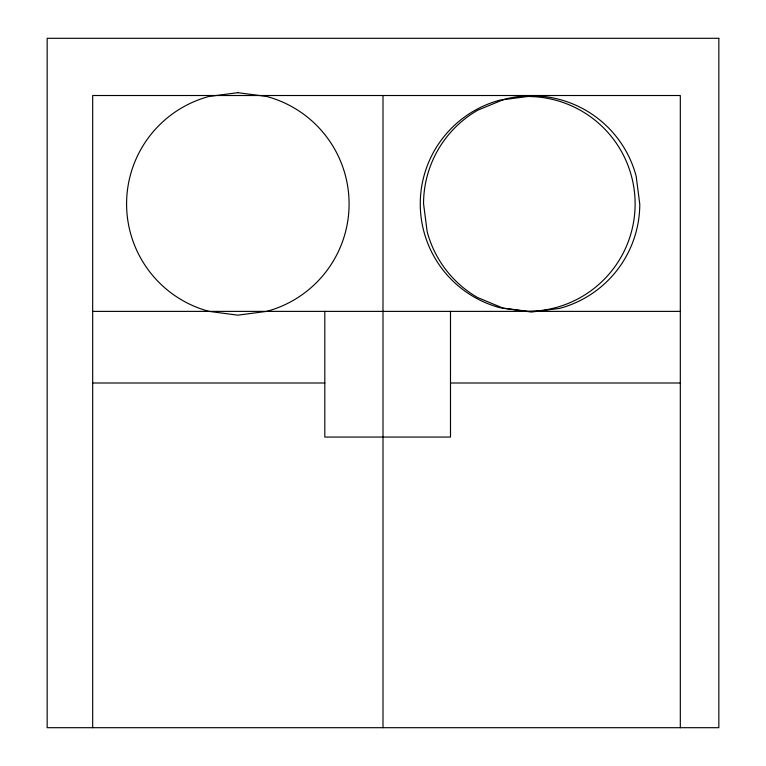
<?xml version="1.0" encoding="UTF-8"?>
<svg xmlns="http://www.w3.org/2000/svg" width="766" height="766" viewBox="0 0 766 766"><rect width="100%" height="100%" fill="white"/><g stroke="black" fill="none" stroke-linecap="round" stroke-linejoin="round"><path stroke-width="1.15" d="M92.676 311.379L680.313 311.379M92.676 383L324.813 383M450.494 383L680.313 383M680.313 727.7L680.313 95.511L92.676 95.511L92.676 727.7M450.494 311.379L450.494 437.06L324.813 437.06L324.813 311.379M383 95.511L383 727.7M503.923 99.417L477.821 110.16A108.121 108.121 0 0 0 423.541 203.66L427.15 231.658A108.121 108.121 0 0 0 477.371 297.428L503.425 308.296L531.393 312.04L559.391 308.43A108.121 108.121 0 0 0 639.773 204.177L636.163 176.19A108.121 108.121 0 0 0 503.923 99.417M237.833 92.676L209.041 96.459A111.252 111.252 0 0 0 209.041 311.379L237.833 315.171L266.635 311.379A111.252 111.252 0 0 0 266.635 96.459L237.833 92.676M527.688 96.497L499.892 100.154A107.422 107.422 0 0 0 499.892 307.683L527.688 311.35A107.422 107.422 0 0 0 635.119 203.919A107.422 107.422 0 0 0 527.688 96.497M718.834 38.3L47.166 38.3L47.166 727.7L718.834 727.7L718.834 38.3"/></g></svg>
